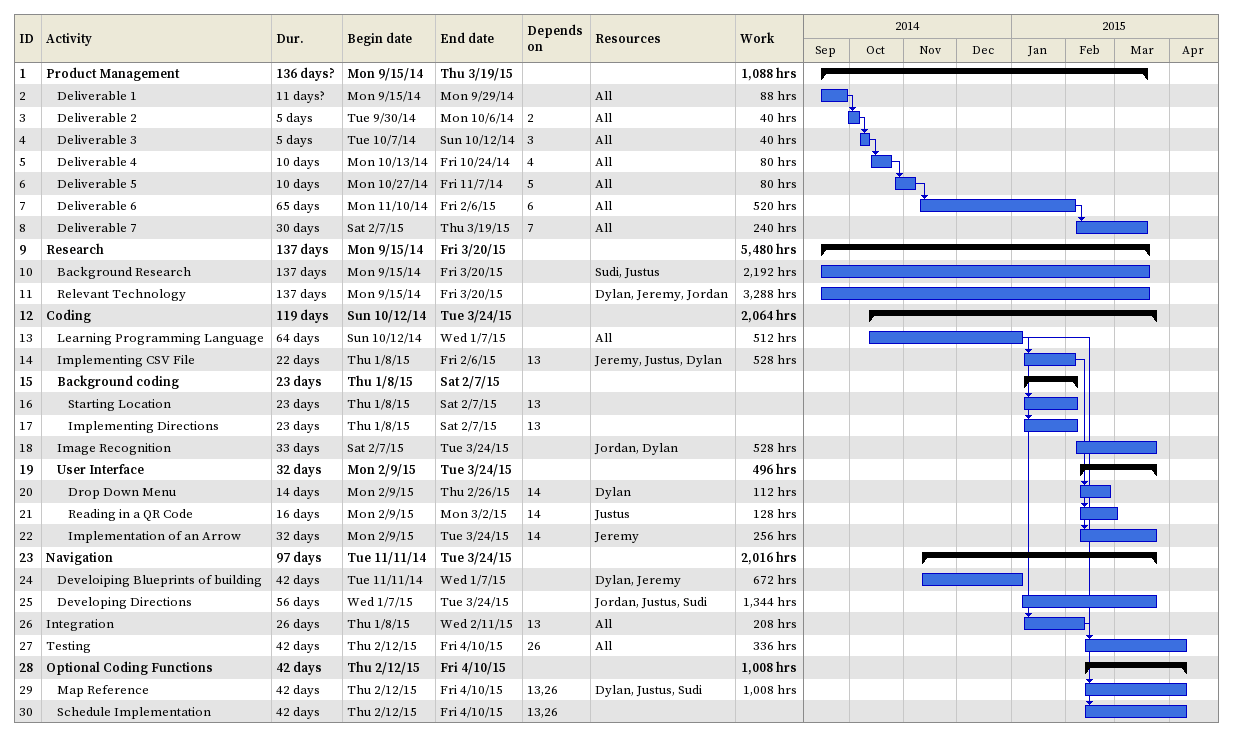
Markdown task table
| ID | Level | Task | Duration | Start | Finish | Predecessors | Resources | Work (h) |
|---|---|---|---|---|---|---|---|---|
| 1 | 1 | **Product Management** | 136d? | 2014-09-15 | 2015-03-19 |  |  | 1088 |
| 2 | 2 | Deliverable 1 | 11d? | 2014-09-15 | 2014-09-29 |  | All | 88 |
| 3 | 2 | Deliverable 2 | 5d | 2014-09-30 | 2014-10-06 | 2 | All | 40 |
| 4 | 2 | Deliverable 3 | 5d | 2014-10-07 | 2014-10-12 | 3 | All | 40 |
| 5 | 2 | Deliverable 4 | 10d | 2014-10-13 | 2014-10-24 | 4 | All | 80 |
| 6 | 2 | Deliverable 5 | 10d | 2014-10-27 | 2014-11-07 | 5 | All | 80 |
| 7 | 2 | Deliverable 6 | 65d | 2014-11-10 | 2015-02-06 | 6 | All | 520 |
| 8 | 2 | Deliverable 7 | 30d | 2015-02-07 | 2015-03-19 | 7 | All | 240 |
| 9 | 1 | **Research** | 137d | 2014-09-15 | 2015-03-20 |  |  | 5480 |
| 10 | 2 | Background Research | 137d | 2014-09-15 | 2015-03-20 |  | Sudi, Justus | 2192 |
| 11 | 2 | Relevant Technology | 137d | 2014-09-15 | 2015-03-20 |  | Dylan, Jeremy, Jordan | 3288 |
| 12 | 1 | **Coding** | 119d | 2014-10-12 | 2015-03-24 |  |  | 2064 |
| 13 | 2 | Learning Programming Language | 64d | 2014-10-12 | 2015-01-07 |  | All | 512 |
| 14 | 2 | Implementing CSV File | 22d | 2015-01-08 | 2015-02-06 | 13 | Jeremy, Justus, Dylan | 528 |
| 15 | 2 | **Background coding** | 23d | 2015-01-08 | 2015-02-07 |  |  |  |
| 16 | 3 | Starting Location | 23d | 2015-01-08 | 2015-02-07 | 13 |  |  |
| 17 | 3 | Implementing Directions | 23d | 2015-01-08 | 2015-02-07 | 13 |  |  |
| 18 | 2 | Image Recognition | 33d | 2015-02-07 | 2015-03-24 |  | Jordan, Dylan | 528 |
| 19 | 2 | **User Interface** | 32d | 2015-02-09 | 2015-03-24 |  |  | 496 |
| 20 | 3 | Drop Down Menu | 14d | 2015-02-09 | 2015-02-26 | 14 | Dylan | 112 |
| 21 | 3 | Reading in a QR Code | 16d | 2015-02-09 | 2015-03-02 | 14 | Justus | 128 |
| 22 | 3 | Implementation of an Arrow | 32d | 2015-02-09 | 2015-03-24 | 14 | Jeremy | 256 |
| 23 | 1 | **Navigation** | 97d | 2014-11-11 | 2015-03-24 |  |  | 2016 |
| 24 | 2 | Develoiping Blueprints of building | 42d | 2014-11-11 | 2015-01-07 |  | Dylan, Jeremy | 672 |
| 25 | 2 | Developing Directions | 56d | 2015-01-07 | 2015-03-24 |  | Jordan, Justus, Sudi | 1344 |
| 26 | 1 | Integration | 26d | 2015-01-08 | 2015-02-11 | 13 | All | 208 |
| 27 | 1 | Testing | 42d | 2015-02-12 | 2015-04-10 | 26 | All | 336 |
| 28 | 1 | **Optional Coding Functions** | 42d | 2015-02-12 | 2015-04-10 |  |  | 1008 |
| 29 | 2 | Map Reference | 42d | 2015-02-12 | 2015-04-10 | 13, 26 | Dylan, Justus, Sudi | 1008 |
| 30 | 2 | Schedule Implementation | 42d | 2015-02-12 | 2015-04-10 | 13, 26 |  |  |
